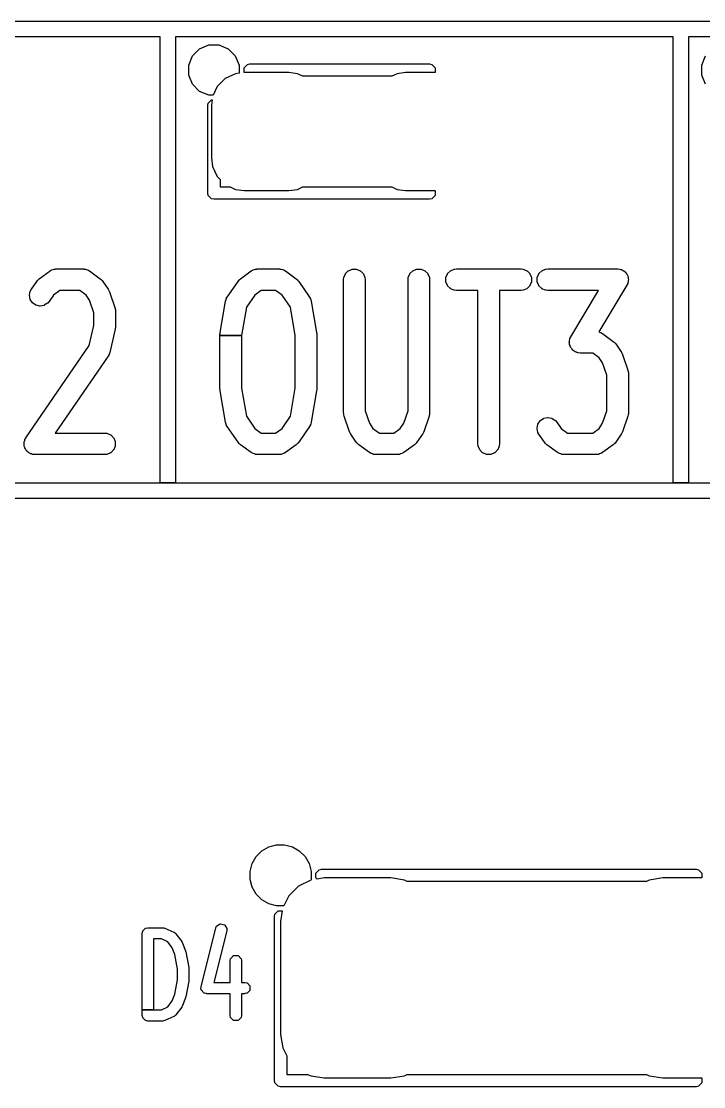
# Model space of a CAD drawing. Header units: millimetres. Extents: x 0 to 98, y 0 to 67.8.
# Drawn here: x 12.07 to 18.72, y 47.69 to 58.07 of the extents above; entities that cross this region are included whole.
import ezdxf

# ---------------------------------------------------------------- set-up
doc = ezdxf.new("R2010")
doc.units = ezdxf.units.MM
doc.layers.add('Edge.Cuts', color=254, linetype='CONTINUOUS', true_color=0xd0d2cd)

msp = doc.modelspace()

# ---------------------------------------------------------------- linework, layer by layer
at = {"layer": 'Edge.Cuts', "linetype": 'CONTINUOUS'}
for p, q in [((3.5, 58.075), (23.5, 58.075)), ((13.425, 57.925), (8.575, 57.925)), ((13.425, 53.575), (13.425, 57.925)), ((18.425, 57.925), (13.575, 57.925)), ((13.575, 57.925), (13.575, 53.575)), ((13.811107, 57.807867), (13.901227, 57.845196)), ((13.901227, 57.845196), (13.998773, 57.845196)), ((13.998773, 57.845196), (14.088893, 57.807867)), ((18.425, 53.575), (18.425, 57.925)), ((23.425, 57.925), (18.575, 57.925)), ((18.575, 57.925), (18.575, 53.575)), ((13.742133, 57.738893), (13.811107, 57.807867)), ((14.088893, 57.807867), (14.157867, 57.738893)), ((13.704804, 57.648773), (13.742133, 57.738893)), ((13.704804, 57.551227), (13.704804, 57.648773)), ((14.157867, 57.738893), (14.195196, 57.648773)), ((14.195196, 57.648773), (14.195196, 57.568608)), ((14.244567, 57.622961), (14.277039, 57.655433)), ((14.277039, 57.655433), (14.3, 57.66)), ((14.3, 57.66), (16.05, 57.66)), ((16.05, 57.66), (16.072961, 57.655433)), ((16.072961, 57.655433), (16.105433, 57.622961)), ((18.704804, 57.648773), (18.742133, 57.738893)), ((18.704804, 57.551227), (18.704804, 57.648773)), ((13.742133, 57.461107), (13.704804, 57.551227)), ((14.130647, 57.549868), (14.060922, 57.517355)), ((14.161251, 57.564139), (14.130647, 57.549868)), ((14.195196, 57.568608), (14.161251, 57.564139)), ((14.244567, 57.577039), (14.244567, 57.622961)), ((14.246606, 57.575), (14.244567, 57.577039)), ((14.68125, 57.575), (14.246606, 57.575)), ((14.763749, 57.564139), (14.68125, 57.575)), ((14.794353, 57.549868), (14.763749, 57.564139)), ((14.815515, 57.54), (14.794353, 57.549868)), ((15.684485, 57.54), (14.815515, 57.54)), ((15.705647, 57.549868), (15.684485, 57.54)), ((15.736251, 57.564139), (15.705647, 57.549868)), ((15.81875, 57.575), (15.736251, 57.564139)), ((16.103394, 57.575), (15.81875, 57.575)), ((16.105433, 57.577039), (16.103394, 57.575)), ((16.105433, 57.622961), (16.105433, 57.577039)), ((18.742133, 57.461107), (18.704804, 57.551227)), ((13.811107, 57.392133), (13.742133, 57.461107)), ((13.982645, 57.439077), (13.943348, 57.354804)), ((14.060922, 57.517355), (13.982645, 57.439078)), ((13.982645, 57.439078), (13.982645, 57.439077)), ((13.901227, 57.354804), (13.811107, 57.392133)), ((13.943348, 57.354804), (13.901227, 57.354804)), ((13.89, 57.254), (13.894567, 57.276961)), ((13.89, 56.4), (13.89, 57.254)), ((13.894567, 57.276961), (13.927039, 57.309433)), ((13.932002, 57.309433), (13.925, 57.25625)), ((13.925, 57.25625), (13.925, 56.74375)), ((13.927039, 57.309433), (13.932002, 57.309433)), ((13.925, 56.74375), (13.935861, 56.661252)), ((13.935861, 56.661252), (13.982645, 56.560922)), ((13.982645, 56.560922), (14.01, 56.533567)), ((14.01, 56.533567), (14.01, 56.46)), ((13.894567, 56.377039), (13.89, 56.4)), ((14.01, 56.46), (14.109485, 56.46)), ((14.109485, 56.46), (14.161251, 56.435861)), ((14.161251, 56.435861), (14.24375, 56.425)), ((14.24375, 56.425), (14.68125, 56.425)), ((14.68125, 56.425), (14.763749, 56.435861)), ((14.763749, 56.435861), (14.815515, 56.46)), ((14.815515, 56.46), (15.684485, 56.46)), ((15.684485, 56.46), (15.736251, 56.435861)), ((15.736251, 56.435861), (15.81875, 56.425)), ((15.81875, 56.425), (16.103394, 56.425)), ((16.103394, 56.425), (16.105433, 56.422961)), ((16.105433, 56.422961), (16.105433, 56.377039)), ((13.927039, 56.344567), (13.894567, 56.377039)), ((13.95, 56.34), (13.927039, 56.344567)), ((16.05, 56.34), (13.95, 56.34)), ((16.072961, 56.344567), (16.05, 56.34)), ((16.105433, 56.377039), (16.072961, 56.344567)), ((12.238829, 55.557023), (12.247383, 55.56463)), ((12.247383, 55.56463), (12.247765, 55.564938)), ((12.247765, 55.564938), (12.352527, 55.641128)), ((12.352527, 55.641128), (12.352937, 55.641396)), ((12.352937, 55.641396), (12.354771, 55.642474)), ((12.354771, 55.642474), (12.355194, 55.642895)), ((12.355194, 55.642895), (12.356814, 55.643976)), ((12.356814, 55.643976), (12.358579, 55.644708)), ((12.358579, 55.644708), (12.369846, 55.651318)), ((12.369846, 55.651318), (12.371206, 55.651866)), ((12.371206, 55.651866), (12.382306, 55.654538)), ((12.382306, 55.654538), (12.392863, 55.658909)), ((12.392863, 55.658909), (12.394286, 55.659265)), ((12.394286, 55.659265), (12.407279, 55.660546)), ((12.407279, 55.660546), (12.409144, 55.660993)), ((12.409144, 55.660993), (12.411091, 55.66107)), ((12.411091, 55.66107), (12.411676, 55.660978)), ((12.411676, 55.660978), (12.413796, 55.661186)), ((12.413796, 55.661186), (12.414285, 55.66121)), ((12.414285, 55.66121), (12.67619, 55.66121)), ((12.67619, 55.66121), (12.676679, 55.661186)), ((12.676679, 55.661186), (12.678797, 55.660978)), ((12.678797, 55.660978), (12.679384, 55.66107)), ((12.679384, 55.66107), (12.681331, 55.660993)), ((12.681331, 55.660993), (12.683195, 55.660546)), ((12.683195, 55.660546), (12.696189, 55.659265)), ((12.696189, 55.659265), (12.697612, 55.658909)), ((12.697612, 55.658909), (12.708167, 55.654538)), ((12.708167, 55.654538), (12.719269, 55.651866)), ((12.719269, 55.651866), (12.720629, 55.651317)), ((12.720629, 55.651317), (12.731888, 55.644711)), ((12.731888, 55.644711), (12.733661, 55.643976)), ((12.733661, 55.643976), (12.735283, 55.642893)), ((12.735283, 55.642893), (12.735703, 55.642473)), ((12.735703, 55.642473), (12.737538, 55.641396)), ((12.737538, 55.641396), (12.737948, 55.641128)), ((12.737948, 55.641128), (12.84271, 55.564938)), ((12.84271, 55.564938), (12.843092, 55.56463)), ((12.843092, 55.56463), (12.851644, 55.557023)), ((14.200734, 55.557023), (14.209288, 55.56463)), ((14.209288, 55.56463), (14.20967, 55.564938)), ((14.20967, 55.564938), (14.314432, 55.641128)), ((14.314432, 55.641128), (14.314842, 55.641396)), ((14.314842, 55.641396), (14.316676, 55.642474)), ((14.316676, 55.642474), (14.317099, 55.642895)), ((14.317099, 55.642895), (14.318719, 55.643976)), ((14.318719, 55.643976), (14.320484, 55.644708)), ((14.320484, 55.644708), (14.331751, 55.651318)), ((14.331751, 55.651318), (14.333111, 55.651866)), ((14.333111, 55.651866), (14.344211, 55.654538)), ((14.344211, 55.654538), (14.354768, 55.658909)), ((14.354768, 55.658909), (14.356191, 55.659265)), ((14.356191, 55.659265), (14.369184, 55.660546)), ((14.369184, 55.660546), (14.371049, 55.660993)), ((14.371049, 55.660993), (14.372996, 55.66107)), ((14.372996, 55.66107), (14.373581, 55.660978)), ((14.373581, 55.660978), (14.375701, 55.661186)), ((14.375701, 55.661186), (14.37619, 55.66121)), ((14.37619, 55.66121), (14.585714, 55.66121)), ((14.585714, 55.66121), (14.586203, 55.661186)), ((14.586203, 55.661186), (14.588321, 55.660978)), ((14.588321, 55.660978), (14.588908, 55.66107)), ((14.588908, 55.66107), (14.590855, 55.660993)), ((14.590855, 55.660993), (14.592719, 55.660546)), ((14.592719, 55.660546), (14.605713, 55.659265)), ((14.605713, 55.659265), (14.607136, 55.658909)), ((14.607136, 55.658909), (14.617691, 55.654538)), ((14.617691, 55.654538), (14.628793, 55.651866)), ((14.628793, 55.651866), (14.630153, 55.651317)), ((14.630153, 55.651317), (14.641412, 55.644711)), ((14.641412, 55.644711), (14.643185, 55.643976)), ((14.643185, 55.643976), (14.644807, 55.642893)), ((14.644807, 55.642893), (14.645227, 55.642473)), ((14.645227, 55.642473), (14.647062, 55.641396)), ((14.647062, 55.641396), (14.647472, 55.641128)), ((14.647472, 55.641128), (14.752234, 55.564938)), ((14.752234, 55.564938), (14.752616, 55.56463)), ((14.752616, 55.56463), (14.761168, 55.557023)), ((15.214071, 55.5567), (15.215992, 55.576209)), ((15.215992, 55.576209), (15.216349, 55.577632)), ((15.216349, 55.577632), (15.231281, 55.61368)), ((15.231281, 55.61368), (15.232364, 55.615303)), ((15.232364, 55.615303), (15.259954, 55.642893)), ((15.259954, 55.642893), (15.261577, 55.643976)), ((15.261577, 55.643976), (15.297625, 55.658908)), ((15.297625, 55.658908), (15.299538, 55.659289)), ((15.299538, 55.659289), (15.338556, 55.659289)), ((15.338556, 55.659289), (15.340469, 55.658908)), ((15.340469, 55.658908), (15.376517, 55.643976)), ((15.376517, 55.643976), (15.37814, 55.642893)), ((15.37814, 55.642893), (15.40573, 55.615303)), ((15.40573, 55.615303), (15.406813, 55.61368)), ((15.406813, 55.61368), (15.421745, 55.577632)), ((15.421745, 55.577632), (15.422102, 55.576209)), ((15.422102, 55.576209), (15.424023, 55.5567)), ((15.842643, 55.5567), (15.844564, 55.576209)), ((15.844564, 55.576209), (15.844921, 55.577632)), ((15.844921, 55.577632), (15.859853, 55.61368)), ((15.859853, 55.61368), (15.860936, 55.615303)), ((15.860936, 55.615303), (15.888526, 55.642893)), ((15.888526, 55.642893), (15.890149, 55.643976)), ((15.890149, 55.643976), (15.926197, 55.658908)), ((15.926197, 55.658908), (15.92811, 55.659289)), ((15.92811, 55.659289), (15.967128, 55.659289)), ((15.967128, 55.659289), (15.969041, 55.658908)), ((15.969041, 55.658908), (16.005089, 55.643976)), ((16.005089, 55.643976), (16.006712, 55.642893)), ((16.006712, 55.642893), (16.034302, 55.615303)), ((16.034302, 55.615303), (16.035385, 55.61368)), ((16.035385, 55.61368), (16.050317, 55.577632)), ((16.050317, 55.577632), (16.050674, 55.576209)), ((16.050674, 55.576209), (16.052595, 55.5567)), ((16.211206, 55.575719), (16.211587, 55.577632)), ((16.211206, 55.536701), (16.211206, 55.575719)), ((16.211587, 55.577632), (16.226519, 55.61368)), ((16.226519, 55.61368), (16.227602, 55.615303)), ((16.227602, 55.615303), (16.255192, 55.642893)), ((16.255192, 55.642893), (16.256815, 55.643976)), ((16.256815, 55.643976), (16.292863, 55.658908)), ((16.292863, 55.658908), (16.294286, 55.659265)), ((16.294286, 55.659265), (16.313795, 55.661186)), ((16.313795, 55.661186), (16.314285, 55.66121)), ((16.314285, 55.66121), (16.942857, 55.66121)), ((16.942857, 55.66121), (16.943347, 55.661186)), ((16.943347, 55.661186), (16.962856, 55.659265)), ((16.962856, 55.659265), (16.964279, 55.658908)), ((16.964279, 55.658908), (17.000327, 55.643976)), ((17.000327, 55.643976), (17.00195, 55.642893)), ((17.00195, 55.642893), (17.02954, 55.615303)), ((17.02954, 55.615303), (17.030623, 55.61368)), ((17.030623, 55.61368), (17.045555, 55.577632)), ((17.045555, 55.577632), (17.045936, 55.575719)), ((17.045936, 55.575719), (17.045936, 55.536701)), ((17.101682, 55.575719), (17.102063, 55.577632)), ((17.101682, 55.536701), (17.101682, 55.575719)), ((17.102063, 55.577632), (17.116995, 55.61368)), ((17.116995, 55.61368), (17.118078, 55.615303)), ((17.118078, 55.615303), (17.145668, 55.642893)), ((17.145668, 55.642893), (17.147291, 55.643976)), ((17.147291, 55.643976), (17.183339, 55.658908)), ((17.183339, 55.658908), (17.184762, 55.659265)), ((17.184762, 55.659265), (17.204271, 55.661186)), ((17.204271, 55.661186), (17.204761, 55.66121)), ((17.204761, 55.66121), (17.885714, 55.66121)), ((17.885714, 55.66121), (17.886204, 55.661186)), ((17.886204, 55.661186), (17.905713, 55.659265)), ((17.905713, 55.659265), (17.907136, 55.658908)), ((17.907136, 55.658908), (17.913485, 55.656278)), ((17.913485, 55.656278), (17.920297, 55.655256)), ((17.920297, 55.655256), (17.922132, 55.654595)), ((17.922132, 55.654595), (17.932266, 55.648499)), ((17.932266, 55.648499), (17.943184, 55.643976)), ((17.943184, 55.643976), (17.944807, 55.642893)), ((17.944807, 55.642893), (17.949672, 55.638028)), ((17.949672, 55.638028), (17.955566, 55.634482)), ((17.955566, 55.634482), (17.95701, 55.63317)), ((17.95701, 55.63317), (17.964038, 55.623662)), ((17.964038, 55.623662), (17.972397, 55.615303)), ((17.972397, 55.615303), (17.97348, 55.61368)), ((17.97348, 55.61368), (17.97611, 55.60733)), ((17.97611, 55.60733), (17.980203, 55.601793)), ((17.980203, 55.601793), (17.981034, 55.600028)), ((17.981034, 55.600028), (17.983889, 55.588551)), ((17.983889, 55.588551), (17.988412, 55.577632)), ((17.988412, 55.577632), (17.988793, 55.575719)), ((17.988793, 55.575719), (17.988793, 55.568842)), ((17.988793, 55.568842), (17.990454, 55.562164)), ((17.990547, 55.560215), (17.988793, 55.54852)), ((17.990454, 55.562164), (17.990547, 55.560215)), ((12.16089, 55.445732), (12.17036, 55.462897)), ((12.17036, 55.462897), (12.170618, 55.463315)), ((12.170618, 55.463315), (12.222999, 55.539506)), ((12.222999, 55.539506), (12.223296, 55.539895)), ((12.223296, 55.539895), (12.230674, 55.54865)), ((12.230674, 55.54865), (12.231795, 55.550478)), ((12.231795, 55.550478), (12.232735, 55.551602)), ((12.232735, 55.551602), (12.234454, 55.553132)), ((12.234454, 55.553132), (12.235932, 55.554884)), ((12.235932, 55.554884), (12.237031, 55.555855)), ((12.237031, 55.555855), (12.238829, 55.557023)), ((12.851644, 55.557023), (12.853443, 55.555855)), ((12.853443, 55.555855), (12.854544, 55.554884)), ((12.854544, 55.554884), (12.856027, 55.553125)), ((12.856027, 55.553125), (12.85774, 55.551601)), ((12.85774, 55.551601), (12.858681, 55.550476)), ((12.858681, 55.550476), (12.859797, 55.548653)), ((12.859797, 55.548653), (12.867179, 55.539896)), ((12.867179, 55.539896), (12.867476, 55.539506)), ((12.867476, 55.539506), (12.919857, 55.463315)), ((12.919857, 55.463315), (12.920115, 55.462897)), ((12.920115, 55.462897), (12.922471, 55.458626)), ((12.922471, 55.458626), (12.92349, 55.457473)), ((12.92349, 55.457473), (12.924289, 55.456243)), ((12.924289, 55.456243), (12.926738, 55.450892)), ((14.080142, 55.387125), (14.184904, 55.539506)), ((14.184904, 55.539506), (14.185201, 55.539895)), ((14.185201, 55.539895), (14.192579, 55.54865)), ((14.192579, 55.54865), (14.1937, 55.550478)), ((14.1937, 55.550478), (14.19464, 55.551602)), ((14.19464, 55.551602), (14.196359, 55.553132)), ((14.196359, 55.553132), (14.197837, 55.554884)), ((14.197837, 55.554884), (14.198936, 55.555855)), ((14.198936, 55.555855), (14.200734, 55.557023)), ((14.761168, 55.557023), (14.762967, 55.555855)), ((14.762967, 55.555855), (14.764068, 55.554884)), ((14.764068, 55.554884), (14.765551, 55.553125)), ((14.765551, 55.553125), (14.767264, 55.551601)), ((14.767264, 55.551601), (14.768205, 55.550476)), ((14.768205, 55.550476), (14.769321, 55.548653)), ((14.769321, 55.548653), (14.776703, 55.539896)), ((14.776703, 55.539896), (14.777, 55.539506)), ((14.777, 55.539506), (14.881762, 55.387125)), ((15.214047, 55.55621), (15.214071, 55.5567)), ((15.214047, 54.260972), (15.214047, 55.55621)), ((15.424023, 55.5567), (15.424047, 55.55621)), ((15.424047, 55.55621), (15.424047, 54.278515)), ((15.842619, 55.55621), (15.842643, 55.5567)), ((15.842619, 54.278515), (15.842619, 55.55621)), ((16.052595, 55.5567), (16.052619, 55.55621)), ((16.052619, 55.55621), (16.052619, 54.260972)), ((16.211587, 55.534788), (16.211206, 55.536701)), ((16.226519, 55.49874), (16.211587, 55.534788)), ((16.227602, 55.497117), (16.226519, 55.49874)), ((16.255192, 55.469527), (16.227602, 55.497117)), ((16.256815, 55.468444), (16.255192, 55.469527)), ((16.292863, 55.453512), (16.256815, 55.468444)), ((17.000327, 55.468444), (16.964279, 55.453512)), ((17.00195, 55.469527), (17.000327, 55.468444)), ((17.02954, 55.497117), (17.00195, 55.469527)), ((17.030623, 55.49874), (17.02954, 55.497117)), ((17.045555, 55.534788), (17.030623, 55.49874)), ((17.045936, 55.536701), (17.045555, 55.534788)), ((17.102063, 55.534788), (17.101682, 55.536701)), ((17.116995, 55.49874), (17.102063, 55.534788)), ((17.118078, 55.497117), (17.116995, 55.49874)), ((17.145668, 55.469527), (17.118078, 55.497117)), ((17.147291, 55.468444), (17.145668, 55.469527)), ((17.183339, 55.453512), (17.147291, 55.468444)), ((17.975689, 55.502085), (17.702214, 55.047479)), ((17.97592, 55.502517), (17.975689, 55.502085)), ((17.984331, 55.520225), (17.97592, 55.502517)), ((17.98476, 55.521629), (17.984331, 55.520225)), ((17.98578, 55.528435), (17.98476, 55.521629)), ((17.988412, 55.534787), (17.98578, 55.528435)), ((17.988793, 55.536701), (17.988412, 55.534787)), ((17.988793, 55.54852), (17.988793, 55.536701)), ((12.152235, 55.404243), (12.15226, 55.406193)), ((12.15934, 55.365877), (12.152235, 55.404243)), ((12.15226, 55.406193), (12.160377, 55.444357)), ((12.160062, 55.364065), (12.15934, 55.365877)), ((12.181307, 55.331338), (12.160062, 55.364065)), ((12.160377, 55.444357), (12.16089, 55.445732)), ((12.385843, 55.405694), (12.343666, 55.344343)), ((12.44843, 55.45121), (12.385843, 55.405694)), ((12.642045, 55.45121), (12.44843, 55.45121)), ((12.70463, 55.405694), (12.642045, 55.45121)), ((12.738692, 55.356149), (12.70463, 55.405694)), ((12.780714, 55.233907), (12.738692, 55.356149)), ((12.926738, 55.450892), (12.929585, 55.445732)), ((12.929585, 55.445732), (12.930098, 55.444355)), ((12.930098, 55.444355), (12.930416, 55.442857)), ((12.930416, 55.442857), (12.932448, 55.438419)), ((12.932448, 55.438419), (12.93263, 55.437962)), ((12.93263, 55.437962), (12.985011, 55.285581)), ((14.06329, 55.345904), (14.068488, 55.364806)), ((14.068488, 55.364806), (14.069079, 55.366146)), ((14.069079, 55.366146), (14.06967, 55.367085)), ((14.06967, 55.367085), (14.069902, 55.36817)), ((14.069902, 55.36817), (14.070414, 55.369542)), ((14.070414, 55.369542), (14.079884, 55.386707)), ((14.079884, 55.386707), (14.080142, 55.387125)), ((14.347748, 55.405694), (14.266245, 55.287145)), ((14.410335, 55.45121), (14.347748, 55.405694)), ((14.551569, 55.45121), (14.410335, 55.45121)), ((14.614154, 55.405694), (14.551569, 55.45121)), ((14.695657, 55.287145), (14.614154, 55.405694)), ((14.881762, 55.387125), (14.88202, 55.386707)), ((14.88202, 55.386707), (14.89149, 55.369542)), ((14.89149, 55.369542), (14.892003, 55.368167)), ((14.892003, 55.368167), (14.892233, 55.367085)), ((14.892233, 55.367085), (14.892824, 55.366148)), ((14.892824, 55.366148), (14.893416, 55.364806)), ((14.893416, 55.364806), (14.898614, 55.345904)), ((16.294286, 55.453155), (16.292863, 55.453512)), ((16.313795, 55.451234), (16.294286, 55.453155)), ((16.314285, 55.45121), (16.313795, 55.451234)), ((16.523571, 55.45121), (16.314285, 55.45121)), ((16.523571, 53.95621), (16.523571, 55.45121)), ((16.942857, 55.45121), (16.733571, 55.45121)), ((16.733571, 55.45121), (16.733571, 53.95621)), ((16.943347, 55.451234), (16.942857, 55.45121)), ((16.962856, 55.453155), (16.943347, 55.451234)), ((16.964279, 55.453512), (16.962856, 55.453155)), ((17.184762, 55.453155), (17.183339, 55.453512)), ((17.204271, 55.451234), (17.184762, 55.453155)), ((17.204761, 55.45121), (17.204271, 55.451234)), ((17.700015, 55.45121), (17.204761, 55.45121)), ((17.429072, 55.000811), (17.700015, 55.45121)), ((12.182668, 55.32994), (12.181307, 55.331338)), ((12.214821, 55.307835), (12.182668, 55.32994)), ((12.216614, 55.307064), (12.214821, 55.307835)), ((12.254778, 55.298947), (12.216614, 55.307064)), ((12.256728, 55.298922), (12.254778, 55.298947)), ((12.295094, 55.306027), (12.256728, 55.298922)), ((12.296906, 55.306749), (12.295094, 55.306027)), ((12.329633, 55.327994), (12.296906, 55.306749)), ((12.330734, 55.328965), (12.329633, 55.327994)), ((12.343369, 55.343953), (12.330734, 55.328965)), ((12.343666, 55.344343), (12.343369, 55.343953)), ((12.985011, 55.285581), (12.985148, 55.28511)), ((12.985148, 55.28511), (12.987567, 55.274909)), ((12.987567, 55.274909), (12.988412, 55.272871)), ((12.988412, 55.272871), (12.988769, 55.271446)), ((12.988769, 55.271446), (12.989037, 55.268714)), ((12.989037, 55.268714), (12.989673, 55.266037)), ((12.989798, 55.264573), (12.989661, 55.262375)), ((12.989661, 55.262375), (12.99069, 55.251938)), ((12.989673, 55.266037), (12.989798, 55.264573)), ((12.99069, 55.251938), (12.990714, 55.251448)), ((12.990714, 55.251448), (12.990714, 55.099067)), ((14.010802, 55.040663), (14.063183, 55.345425)), ((14.063183, 55.345425), (14.06329, 55.345904)), ((14.266245, 55.287145), (14.219285, 55.013918)), ((14.742619, 55.013918), (14.695657, 55.287145)), ((14.898614, 55.345904), (14.898721, 55.345425)), ((14.898721, 55.345425), (14.951102, 55.040663)), ((12.780714, 55.110946), (12.780714, 55.233907)), ((12.735459, 54.913475), (12.780714, 55.110946)), ((12.988061, 55.075612), (12.93568, 54.847041)), ((12.988147, 55.076096), (12.988061, 55.075612)), ((12.988314, 55.077409), (12.988147, 55.076096)), ((12.988411, 55.077641), (12.988314, 55.077409)), ((12.988769, 55.079069), (12.988411, 55.077641)), ((12.989578, 55.087295), (12.988769, 55.079069)), ((12.990633, 55.095539), (12.989578, 55.087295)), ((12.99069, 55.098575), (12.990559, 55.09726)), ((12.990559, 55.09726), (12.990602, 55.097012)), ((12.990602, 55.097012), (12.990633, 55.095539)), ((12.990714, 55.099067), (12.99069, 55.098575)), ((14.010743, 55.040176), (14.010802, 55.040663)), ((14.951102, 55.040663), (14.951161, 55.040176)), ((17.702214, 55.047479), (17.708167, 55.045014)), ((17.708167, 55.045014), (17.719269, 55.042342)), ((17.719269, 55.042342), (17.720629, 55.041793)), ((17.720629, 55.041793), (17.731888, 55.035187)), ((14.009285, 55.022877), (14.009309, 55.023367)), ((14.009285, 55.013918), (14.009285, 55.022877)), ((14.009285, 54.489543), (14.009285, 55.013918)), ((14.009285, 55.013918), (14.219285, 55.013918)), ((14.219285, 55.013918), (14.009285, 55.013918)), ((14.009309, 55.023367), (14.010135, 55.031769)), ((14.010135, 55.031769), (14.010743, 55.040176)), ((14.219285, 55.013918), (14.219285, 54.498504)), ((14.742619, 54.498504), (14.742619, 55.013918)), ((14.951161, 55.040176), (14.951767, 55.03177)), ((14.951767, 55.03177), (14.952595, 55.023367)), ((14.952595, 55.023367), (14.952619, 55.022877)), ((14.952619, 55.022877), (14.952619, 54.489543)), ((17.414215, 54.942681), (17.415968, 54.954373)), ((17.414308, 54.940733), (17.414215, 54.942681)), ((17.415968, 54.93406), (17.414308, 54.940733)), ((17.415968, 54.966195), (17.416348, 54.968108)), ((17.415968, 54.954373), (17.415968, 54.966195)), ((17.416348, 54.968108), (17.418979, 54.974465)), ((17.418979, 54.974465), (17.420001, 54.981268)), ((17.420001, 54.981268), (17.42043, 54.982671)), ((17.42043, 54.982671), (17.428841, 55.000379)), ((17.428841, 55.000379), (17.429072, 55.000811)), ((17.731888, 55.035187), (17.733661, 55.034452)), ((17.733661, 55.034452), (17.735283, 55.033369)), ((17.735283, 55.033369), (17.735703, 55.032949)), ((17.735703, 55.032949), (17.737538, 55.031872)), ((17.737538, 55.031872), (17.737948, 55.031604)), ((17.737948, 55.031604), (17.84271, 54.955414)), ((17.84271, 54.955414), (17.843092, 54.955106)), ((17.843092, 54.955106), (17.851644, 54.947499)), ((17.851644, 54.947499), (17.853443, 54.946331)), ((17.853443, 54.946331), (17.854544, 54.94536)), ((17.854544, 54.94536), (17.856027, 54.943601)), ((17.856027, 54.943601), (17.85774, 54.942077)), ((17.85774, 54.942077), (17.858681, 54.940952)), ((17.858681, 54.940952), (17.859797, 54.939129)), ((17.859797, 54.939129), (17.867179, 54.930372)), ((12.118237, 54.015696), (12.735459, 54.913475)), ((12.935547, 54.846569), (12.930297, 54.830908)), ((12.93568, 54.847041), (12.935547, 54.846569)), ((17.415968, 54.927177), (17.415968, 54.93406)), ((17.416349, 54.925264), (17.415968, 54.927177)), ((17.420872, 54.914344), (17.416349, 54.925264)), ((17.423727, 54.902869), (17.420872, 54.914344)), ((17.424558, 54.901104), (17.423727, 54.902869)), ((17.428648, 54.89557), (17.424558, 54.901104)), ((17.431281, 54.889215), (17.428648, 54.89557)), ((17.432364, 54.887593), (17.431281, 54.889215)), ((17.440722, 54.879235), (17.432364, 54.887593)), ((17.447751, 54.869726), (17.440722, 54.879235)), ((17.449195, 54.868413), (17.447751, 54.869726)), ((17.455089, 54.864868), (17.449195, 54.868413)), ((17.459954, 54.860003), (17.455089, 54.864868)), ((17.461577, 54.85892), (17.459954, 54.860003)), ((17.472496, 54.854398), (17.461577, 54.85892)), ((17.48263, 54.848301), (17.472496, 54.854398)), ((17.484466, 54.84764), (17.48263, 54.848301)), ((17.491271, 54.84662), (17.484466, 54.84764)), ((17.497625, 54.843988), (17.491271, 54.84662)), ((17.499048, 54.843631), (17.497625, 54.843988)), ((17.518557, 54.84171), (17.499048, 54.843631)), ((17.519047, 54.841686), (17.518557, 54.84171)), ((17.642045, 54.841686), (17.519047, 54.841686)), ((17.70463, 54.79617), (17.642045, 54.841686)), ((17.867179, 54.930372), (17.867476, 54.929982)), ((17.867476, 54.929982), (17.919857, 54.853791)), ((17.919857, 54.853791), (17.920115, 54.853373)), ((17.920115, 54.853373), (17.922471, 54.849102)), ((17.922471, 54.849102), (17.92349, 54.847949)), ((17.92349, 54.847949), (17.924289, 54.846719)), ((17.924289, 54.846719), (17.926738, 54.841368)), ((17.926738, 54.841368), (17.929585, 54.836208)), ((17.929585, 54.836208), (17.930098, 54.834831)), ((17.930098, 54.834831), (17.930416, 54.833333)), ((17.930416, 54.833333), (17.932448, 54.828895)), ((12.919857, 54.81101), (12.404369, 54.06121)), ((12.920115, 54.811428), (12.919857, 54.81101)), ((12.928091, 54.825888), (12.920115, 54.811428)), ((12.92865, 54.826672), (12.928091, 54.825888)), ((12.929318, 54.827986), (12.92865, 54.826672)), ((12.929421, 54.828297), (12.929318, 54.827986)), ((12.929583, 54.828588), (12.929421, 54.828297)), ((12.930098, 54.82997), (12.929583, 54.828588)), ((12.930297, 54.830908), (12.930098, 54.82997)), ((17.738692, 54.746625), (17.70463, 54.79617)), ((17.780714, 54.624383), (17.738692, 54.746625)), ((17.932448, 54.828895), (17.93263, 54.828438)), ((17.93263, 54.828438), (17.985011, 54.676057)), ((17.985011, 54.676057), (17.985148, 54.675586)), ((17.985148, 54.675586), (17.987567, 54.665385)), ((17.987567, 54.665385), (17.988412, 54.663347)), ((17.988412, 54.663347), (17.988769, 54.661922)), ((17.988769, 54.661922), (17.989037, 54.65919)), ((17.989037, 54.65919), (17.989673, 54.656513)), ((17.989798, 54.655049), (17.989661, 54.652851)), ((17.989661, 54.652851), (17.99069, 54.642414)), ((17.989673, 54.656513), (17.989798, 54.655049)), ((17.99069, 54.642414), (17.990714, 54.641924)), ((17.990714, 54.641924), (17.990714, 54.260972)), ((17.780714, 54.278515), (17.780714, 54.624383)), ((14.009309, 54.489053), (14.009285, 54.489543)), ((14.010135, 54.480653), (14.009309, 54.489053)), ((14.010743, 54.472244), (14.010135, 54.480653)), ((14.010802, 54.471757), (14.010743, 54.472244)), ((14.063183, 54.166995), (14.010802, 54.471757)), ((14.219285, 54.498504), (14.266245, 54.225277)), ((14.695657, 54.225277), (14.742619, 54.498504)), ((14.951102, 54.471757), (14.898721, 54.166995)), ((14.951161, 54.472245), (14.951102, 54.471757)), ((14.951766, 54.480649), (14.951161, 54.472245)), ((14.952595, 54.489053), (14.951766, 54.480649)), ((14.952619, 54.489543), (14.952595, 54.489053)), ((14.266245, 54.225277), (14.347748, 54.106728)), ((14.614154, 54.106728), (14.695657, 54.225277)), ((15.214071, 54.260482), (15.214047, 54.260972)), ((15.215097, 54.250052), (15.214071, 54.260482)), ((15.214962, 54.247845), (15.215097, 54.250052)), ((15.215088, 54.246384), (15.214962, 54.247845)), ((15.215721, 54.243711), (15.215088, 54.246384)), ((15.215992, 54.240972), (15.215721, 54.243711)), ((15.216348, 54.23955), (15.215992, 54.240972)), ((15.217192, 54.23751), (15.216348, 54.23955)), ((15.219613, 54.22731), (15.217192, 54.23751)), ((15.21975, 54.226839), (15.219613, 54.22731)), ((15.272131, 54.074458), (15.21975, 54.226839)), ((15.424047, 54.278515), (15.466067, 54.156273)), ((15.800597, 54.156273), (15.842619, 54.278515)), ((16.046916, 54.226839), (15.994535, 54.074458)), ((16.047053, 54.22731), (16.046916, 54.226839)), ((16.049472, 54.237512), (16.047053, 54.22731)), ((16.050317, 54.239549), (16.049472, 54.237512)), ((16.050674, 54.240974), (16.050317, 54.239549)), ((16.050942, 54.243708), (16.050674, 54.240974)), ((16.051578, 54.246383), (16.050942, 54.243708)), ((16.052595, 54.260482), (16.051566, 54.250047)), ((16.051566, 54.250047), (16.051703, 54.247847)), ((16.051703, 54.247847), (16.051578, 54.246383)), ((16.052619, 54.260972), (16.052595, 54.260482)), ((17.164233, 54.205356), (17.202397, 54.213473)), ((17.202397, 54.213473), (17.204347, 54.213498)), ((17.204347, 54.213498), (17.242713, 54.206393)), ((17.738692, 54.156273), (17.780714, 54.278515)), ((17.985011, 54.226839), (17.93263, 54.074458)), ((17.985148, 54.22731), (17.985011, 54.226839)), ((17.987567, 54.237512), (17.985148, 54.22731)), ((17.988412, 54.239549), (17.987567, 54.237512)), ((17.988769, 54.240974), (17.988412, 54.239549)), ((17.989037, 54.243708), (17.988769, 54.240974)), ((17.989673, 54.246383), (17.989037, 54.243708)), ((17.99069, 54.260482), (17.989661, 54.250047)), ((17.989661, 54.250047), (17.989798, 54.247847)), ((17.989798, 54.247847), (17.989673, 54.246383)), ((17.990714, 54.260972), (17.99069, 54.260482)), ((14.06329, 54.166516), (14.063183, 54.166995)), ((14.068488, 54.147614), (14.06329, 54.166516)), ((14.06908, 54.146272), (14.068488, 54.147614)), ((14.069671, 54.145336), (14.06908, 54.146272)), ((14.069902, 54.144251), (14.069671, 54.145336)), ((14.070414, 54.142878), (14.069902, 54.144251)), ((14.079884, 54.125713), (14.070414, 54.142878)), ((14.080142, 54.125295), (14.079884, 54.125713)), ((14.184904, 53.972914), (14.080142, 54.125295)), ((14.347748, 54.106728), (14.410335, 54.06121)), ((14.551568, 54.06121), (14.614154, 54.106728)), ((14.881762, 54.125295), (14.777, 53.972914)), ((14.88202, 54.125713), (14.881762, 54.125295)), ((14.89149, 54.142878), (14.88202, 54.125713)), ((14.892003, 54.144253), (14.89149, 54.142878)), ((14.892233, 54.145338), (14.892003, 54.144253)), ((14.892823, 54.146271), (14.892233, 54.145338)), ((14.893416, 54.147614), (14.892823, 54.146271)), ((14.898614, 54.166516), (14.893416, 54.147614)), ((14.898721, 54.166995), (14.898614, 54.166516)), ((15.466067, 54.156273), (15.500129, 54.106728)), ((15.500129, 54.106728), (15.562716, 54.06121)), ((15.703949, 54.06121), (15.766535, 54.106728)), ((15.766535, 54.106728), (15.800597, 54.156273)), ((17.099854, 54.108177), (17.106959, 54.146543)), ((17.099879, 54.106227), (17.099854, 54.108177)), ((17.107996, 54.068063), (17.099879, 54.106227)), ((17.106959, 54.146543), (17.107681, 54.148355)), ((17.107681, 54.148355), (17.128926, 54.181082)), ((17.128926, 54.181082), (17.130287, 54.18248)), ((17.130287, 54.18248), (17.16244, 54.204585)), ((17.16244, 54.204585), (17.164233, 54.205356)), ((17.242713, 54.206393), (17.244525, 54.205671)), ((17.244525, 54.205671), (17.277252, 54.184426)), ((17.277252, 54.184426), (17.278353, 54.183455)), ((17.278353, 54.183455), (17.290988, 54.168467)), ((17.290988, 54.168467), (17.291285, 54.168077)), ((17.291285, 54.168077), (17.333462, 54.106728)), ((17.333462, 54.106728), (17.396049, 54.06121)), ((17.642044, 54.06121), (17.70463, 54.106728)), ((17.70463, 54.106728), (17.738692, 54.156273)), ((12.108509, 53.998113), (12.116683, 54.012931)), ((12.116683, 54.012931), (12.116995, 54.013682)), ((12.116995, 54.013682), (12.117586, 54.014568)), ((12.117586, 54.014568), (12.117981, 54.015282)), ((12.117981, 54.015282), (12.118237, 54.015696)), ((12.404369, 54.06121), (12.885714, 54.06121)), ((12.885714, 54.06121), (12.886204, 54.061186)), ((12.886204, 54.061186), (12.905713, 54.059265)), ((12.905713, 54.059265), (12.907136, 54.058908)), ((12.907136, 54.058908), (12.943184, 54.043976)), ((12.943184, 54.043976), (12.944807, 54.042893)), ((12.944807, 54.042893), (12.972397, 54.015303)), ((12.972397, 54.015303), (12.97348, 54.01368)), ((12.97348, 54.01368), (12.988412, 53.977632)), ((14.410335, 54.06121), (14.551568, 54.06121)), ((15.272313, 54.074002), (15.272131, 54.074458)), ((15.274343, 54.069568), (15.272313, 54.074002)), ((15.274663, 54.068063), (15.274343, 54.069568)), ((15.275176, 54.066688), (15.274663, 54.068063)), ((15.278021, 54.06153), (15.275176, 54.066688)), ((15.280472, 54.056177), (15.278021, 54.06153)), ((15.281271, 54.054947), (15.280472, 54.056177)), ((15.282286, 54.053798), (15.281271, 54.054947)), ((15.284646, 54.049522), (15.282286, 54.053798)), ((15.284904, 54.049105), (15.284646, 54.049522)), ((15.337285, 53.972914), (15.284904, 54.049105)), ((15.562716, 54.06121), (15.703949, 54.06121)), ((15.981762, 54.049105), (15.929381, 53.972914)), ((15.98202, 54.049523), (15.981762, 54.049105)), ((15.984376, 54.053796), (15.98202, 54.049523)), ((15.985394, 54.054946), (15.984376, 54.053796)), ((15.986194, 54.056177), (15.985394, 54.054946)), ((15.988641, 54.061524), (15.986194, 54.056177)), ((15.99149, 54.066687), (15.988641, 54.061524)), ((15.992003, 54.068065), (15.99149, 54.066687)), ((15.992321, 54.069565), (15.992003, 54.068065)), ((15.994353, 54.074001), (15.992321, 54.069565)), ((15.994535, 54.074458), (15.994353, 54.074001)), ((17.108509, 54.066688), (17.107996, 54.068063)), ((17.117979, 54.049523), (17.108509, 54.066688)), ((17.118237, 54.049105), (17.117979, 54.049523)), ((17.170618, 53.972914), (17.118237, 54.049105)), ((17.396049, 54.06121), (17.642044, 54.06121)), ((17.919857, 54.049105), (17.867476, 53.972914)), ((17.920115, 54.049523), (17.919857, 54.049105)), ((17.922471, 54.053796), (17.920115, 54.049523)), ((17.923489, 54.054946), (17.922471, 54.053796)), ((17.924289, 54.056177), (17.923489, 54.054946)), ((17.926736, 54.061524), (17.924289, 54.056177)), ((17.929585, 54.066687), (17.926736, 54.061524)), ((17.930098, 54.068065), (17.929585, 54.066687)), ((17.930416, 54.069565), (17.930098, 54.068065)), ((17.932448, 54.074001), (17.930416, 54.069565)), ((17.93263, 54.074458), (17.932448, 54.074001)), ((12.099854, 53.956623), (12.099879, 53.958574)), ((12.101682, 53.946753), (12.099854, 53.956623)), ((12.099879, 53.958574), (12.101682, 53.967052)), ((12.101682, 53.975719), (12.102063, 53.977632)), ((12.101682, 53.967052), (12.101682, 53.975719)), ((12.101682, 53.936701), (12.101682, 53.946753)), ((12.102063, 53.934788), (12.101682, 53.936701)), ((12.102063, 53.977632), (12.105904, 53.986908)), ((12.10538, 53.926779), (12.102063, 53.934788)), ((12.106959, 53.918257), (12.10538, 53.926779)), ((12.105904, 53.986908), (12.107996, 53.996738)), ((12.107681, 53.916446), (12.106959, 53.918257)), ((12.113149, 53.908022), (12.107681, 53.916446)), ((12.107996, 53.996738), (12.108509, 53.998113)), ((12.116995, 53.898739), (12.113149, 53.908022)), ((12.118078, 53.897117), (12.116995, 53.898739)), ((12.97348, 53.89874), (12.972397, 53.897117)), ((12.988412, 53.934788), (12.97348, 53.89874)), ((12.988412, 53.977632), (12.988793, 53.975719)), ((12.988793, 53.936701), (12.988412, 53.934788)), ((12.988793, 53.975719), (12.988793, 53.936701)), ((14.185201, 53.972524), (14.184904, 53.972914)), ((14.192579, 53.963771), (14.185201, 53.972524)), ((14.193699, 53.961943), (14.192579, 53.963771)), ((14.194641, 53.960817), (14.193699, 53.961943)), ((14.196358, 53.95929), (14.194641, 53.960817)), ((14.197836, 53.957537), (14.196358, 53.95929)), ((14.198937, 53.956565), (14.197836, 53.957537)), ((14.200731, 53.955401), (14.198937, 53.956565)), ((14.209288, 53.94779), (14.200731, 53.955401)), ((14.20967, 53.947482), (14.209288, 53.94779)), ((14.314432, 53.871292), (14.20967, 53.947482)), ((14.752234, 53.947482), (14.647472, 53.871292)), ((14.752616, 53.94779), (14.752234, 53.947482)), ((14.761166, 53.955397), (14.752616, 53.94779)), ((14.762966, 53.956564), (14.761166, 53.955397)), ((14.764069, 53.957537), (14.762966, 53.956564)), ((14.765551, 53.959297), (14.764069, 53.957537)), ((14.767263, 53.960818), (14.765551, 53.959297)), ((14.768206, 53.961945), (14.767263, 53.960818)), ((14.769322, 53.963771), (14.768206, 53.961945)), ((14.776703, 53.972524), (14.769322, 53.963771)), ((14.777, 53.972914), (14.776703, 53.972524)), ((15.337582, 53.972524), (15.337285, 53.972914)), ((15.34496, 53.963771), (15.337582, 53.972524)), ((15.34608, 53.961943), (15.34496, 53.963771)), ((15.347022, 53.960817), (15.34608, 53.961943)), ((15.348739, 53.95929), (15.347022, 53.960817)), ((15.350217, 53.957537), (15.348739, 53.95929)), ((15.351318, 53.956565), (15.350217, 53.957537)), ((15.353112, 53.955401), (15.351318, 53.956565)), ((15.361669, 53.94779), (15.353112, 53.955401)), ((15.362051, 53.947482), (15.361669, 53.94779)), ((15.466813, 53.871292), (15.362051, 53.947482)), ((15.904615, 53.947482), (15.799853, 53.871292)), ((15.904997, 53.94779), (15.904615, 53.947482)), ((15.913547, 53.955397), (15.904997, 53.94779)), ((15.915347, 53.956564), (15.913547, 53.955397)), ((15.91645, 53.957537), (15.915347, 53.956564)), ((15.917932, 53.959297), (15.91645, 53.957537)), ((15.919644, 53.960818), (15.917932, 53.959297)), ((15.920587, 53.961945), (15.919644, 53.960818)), ((15.921703, 53.963771), (15.920587, 53.961945)), ((15.929084, 53.972524), (15.921703, 53.963771)), ((15.929381, 53.972914), (15.929084, 53.972524)), ((16.523595, 53.95572), (16.523571, 53.95621)), ((16.525516, 53.936211), (16.523595, 53.95572)), ((16.525873, 53.934788), (16.525516, 53.936211)), ((16.540805, 53.89874), (16.525873, 53.934788)), ((16.541888, 53.897117), (16.540805, 53.89874)), ((16.716337, 53.89874), (16.715254, 53.897117)), ((16.731269, 53.934788), (16.716337, 53.89874)), ((16.731626, 53.936211), (16.731269, 53.934788)), ((16.733547, 53.95572), (16.731626, 53.936211)), ((16.733571, 53.95621), (16.733547, 53.95572)), ((17.170915, 53.972524), (17.170618, 53.972914)), ((17.178293, 53.963771), (17.170915, 53.972524)), ((17.179413, 53.961943), (17.178293, 53.963771)), ((17.180355, 53.960817), (17.179413, 53.961943)), ((17.182072, 53.95929), (17.180355, 53.960817)), ((17.18355, 53.957537), (17.182072, 53.95929)), ((17.184651, 53.956565), (17.18355, 53.957537)), ((17.186445, 53.955401), (17.184651, 53.956565)), ((17.195002, 53.94779), (17.186445, 53.955401)), ((17.195384, 53.947482), (17.195002, 53.94779)), ((17.300146, 53.871292), (17.195384, 53.947482)), ((17.84271, 53.947482), (17.737948, 53.871292)), ((17.843092, 53.94779), (17.84271, 53.947482)), ((17.851642, 53.955397), (17.843092, 53.94779)), ((17.853442, 53.956564), (17.851642, 53.955397)), ((17.854545, 53.957537), (17.853442, 53.956564)), ((17.856027, 53.959297), (17.854545, 53.957537)), ((17.857739, 53.960818), (17.856027, 53.959297)), ((17.858682, 53.961945), (17.857739, 53.960818)), ((17.859798, 53.963771), (17.858682, 53.961945)), ((17.867179, 53.972524), (17.859798, 53.963771)), ((17.867476, 53.972914), (17.867179, 53.972524)), ((12.124207, 53.890988), (12.118078, 53.897117)), ((12.128926, 53.883719), (12.124207, 53.890988)), ((12.130287, 53.882321), (12.128926, 53.883719)), ((12.138565, 53.87663), (12.130287, 53.882321)), ((12.145668, 53.869527), (12.138565, 53.87663)), ((12.147291, 53.868444), (12.145668, 53.869527)), ((12.155293, 53.86513), (12.147291, 53.868444)), ((12.16244, 53.860216), (12.155293, 53.86513)), ((12.164233, 53.859445), (12.16244, 53.860216)), ((12.174061, 53.857355), (12.164233, 53.859445)), ((12.183338, 53.853512), (12.174061, 53.857355)), ((12.184762, 53.853155), (12.183338, 53.853512)), ((12.201603, 53.851498), (12.184762, 53.853155)), ((12.202393, 53.851329), (12.201603, 53.851498)), ((12.203438, 53.851317), (12.202393, 53.851329)), ((12.204267, 53.851234), (12.203438, 53.851317)), ((12.204761, 53.85121), (12.204267, 53.851234)), ((12.885714, 53.85121), (12.204761, 53.85121)), ((12.886204, 53.851234), (12.885714, 53.85121)), ((12.905713, 53.853155), (12.886204, 53.851234)), ((12.907136, 53.853512), (12.905713, 53.853155)), ((12.943184, 53.868444), (12.907136, 53.853512)), ((12.944807, 53.869527), (12.943184, 53.868444)), ((12.972397, 53.897117), (12.944807, 53.869527)), ((14.314843, 53.871023), (14.314432, 53.871292)), ((14.316676, 53.869948), (14.314843, 53.871023)), ((14.317097, 53.869527), (14.316676, 53.869948)), ((14.31872, 53.868443), (14.317097, 53.869527)), ((14.32049, 53.86771), (14.31872, 53.868443)), ((14.33175, 53.861103), (14.32049, 53.86771)), ((14.333111, 53.860554), (14.33175, 53.861103)), ((14.344217, 53.857883), (14.333111, 53.860554)), ((14.354768, 53.853512), (14.344217, 53.857883)), ((14.356191, 53.853155), (14.354768, 53.853512)), ((14.369186, 53.851876), (14.356191, 53.853155)), ((14.371047, 53.851428), (14.369186, 53.851876)), ((14.373, 53.851351), (14.371047, 53.851428)), ((14.37358, 53.851444), (14.373, 53.851351)), ((14.375699, 53.851234), (14.37358, 53.851444)), ((14.37619, 53.85121), (14.375699, 53.851234)), ((14.585714, 53.85121), (14.37619, 53.85121)), ((14.586205, 53.851234), (14.585714, 53.85121)), ((14.588322, 53.851444), (14.586205, 53.851234)), ((14.588904, 53.851351), (14.588322, 53.851444)), ((14.590857, 53.851428), (14.588904, 53.851351)), ((14.592716, 53.851876), (14.590857, 53.851428)), ((14.605713, 53.853155), (14.592716, 53.851876)), ((14.607137, 53.853512), (14.605713, 53.853155)), ((14.617689, 53.857884), (14.607137, 53.853512)), ((14.628792, 53.860554), (14.617689, 53.857884)), ((14.630154, 53.861103), (14.628792, 53.860554)), ((14.641414, 53.867712), (14.630154, 53.861103)), ((14.643183, 53.868443), (14.641414, 53.867712)), ((14.644809, 53.869529), (14.643183, 53.868443)), ((14.645228, 53.869949), (14.644809, 53.869529)), ((14.64706, 53.871023), (14.645228, 53.869949)), ((14.647472, 53.871292), (14.64706, 53.871023)), ((15.467224, 53.871023), (15.466813, 53.871292)), ((15.469057, 53.869948), (15.467224, 53.871023)), ((15.469478, 53.869527), (15.469057, 53.869948)), ((15.471101, 53.868443), (15.469478, 53.869527)), ((15.472871, 53.86771), (15.471101, 53.868443)), ((15.484131, 53.861103), (15.472871, 53.86771)), ((15.485492, 53.860554), (15.484131, 53.861103)), ((15.496598, 53.857883), (15.485492, 53.860554)), ((15.507149, 53.853512), (15.496598, 53.857883)), ((15.508572, 53.853155), (15.507149, 53.853512)), ((15.521567, 53.851876), (15.508572, 53.853155)), ((15.523428, 53.851428), (15.521567, 53.851876)), ((15.525381, 53.851351), (15.523428, 53.851428)), ((15.525961, 53.851444), (15.525381, 53.851351)), ((15.52808, 53.851234), (15.525961, 53.851444)), ((15.528571, 53.85121), (15.52808, 53.851234)), ((15.738095, 53.85121), (15.528571, 53.85121)), ((15.738586, 53.851234), (15.738095, 53.85121)), ((15.740703, 53.851444), (15.738586, 53.851234)), ((15.741285, 53.851351), (15.740703, 53.851444)), ((15.743238, 53.851428), (15.741285, 53.851351)), ((15.745097, 53.851876), (15.743238, 53.851428)), ((15.758094, 53.853155), (15.745097, 53.851876)), ((15.759518, 53.853512), (15.758094, 53.853155)), ((15.77007, 53.857884), (15.759518, 53.853512)), ((15.781173, 53.860554), (15.77007, 53.857884)), ((15.782535, 53.861103), (15.781173, 53.860554)), ((15.793795, 53.867712), (15.782535, 53.861103)), ((15.795564, 53.868443), (15.793795, 53.867712)), ((15.79719, 53.869529), (15.795564, 53.868443)), ((15.797609, 53.869949), (15.79719, 53.869529)), ((15.799441, 53.871023), (15.797609, 53.869949)), ((15.799853, 53.871292), (15.799441, 53.871023)), ((16.569478, 53.869527), (16.541888, 53.897117)), ((16.571101, 53.868444), (16.569478, 53.869527)), ((16.607149, 53.853512), (16.571101, 53.868444)), ((16.609062, 53.853131), (16.607149, 53.853512)), ((16.64808, 53.853131), (16.609062, 53.853131)), ((16.649993, 53.853512), (16.64808, 53.853131)), ((16.686041, 53.868444), (16.649993, 53.853512)), ((16.687664, 53.869527), (16.686041, 53.868444)), ((16.715254, 53.897117), (16.687664, 53.869527)), ((17.300557, 53.871023), (17.300146, 53.871292)), ((17.30239, 53.869948), (17.300557, 53.871023)), ((17.302811, 53.869527), (17.30239, 53.869948)), ((17.304434, 53.868443), (17.302811, 53.869527)), ((17.306204, 53.86771), (17.304434, 53.868443)), ((17.317464, 53.861103), (17.306204, 53.86771)), ((17.318825, 53.860554), (17.317464, 53.861103)), ((17.329931, 53.857883), (17.318825, 53.860554)), ((17.340482, 53.853512), (17.329931, 53.857883)), ((17.341905, 53.853155), (17.340482, 53.853512)), ((17.3549, 53.851876), (17.341905, 53.853155)), ((17.356761, 53.851428), (17.3549, 53.851876)), ((17.358714, 53.851351), (17.356761, 53.851428)), ((17.359294, 53.851444), (17.358714, 53.851351)), ((17.361413, 53.851234), (17.359294, 53.851444)), ((17.361904, 53.85121), (17.361413, 53.851234)), ((17.67619, 53.85121), (17.361904, 53.85121)), ((17.676681, 53.851234), (17.67619, 53.85121)), ((17.678798, 53.851444), (17.676681, 53.851234)), ((17.67938, 53.851351), (17.678798, 53.851444)), ((17.681333, 53.851428), (17.67938, 53.851351)), ((17.683192, 53.851876), (17.681333, 53.851428)), ((17.696189, 53.853155), (17.683192, 53.851876)), ((17.697613, 53.853512), (17.696189, 53.853155)), ((17.708165, 53.857884), (17.697613, 53.853512)), ((17.719268, 53.860554), (17.708165, 53.857884)), ((17.72063, 53.861103), (17.719268, 53.860554)), ((17.73189, 53.867712), (17.72063, 53.861103)), ((17.733659, 53.868443), (17.73189, 53.867712)), ((17.735285, 53.869529), (17.733659, 53.868443)), ((17.735704, 53.869949), (17.735285, 53.869529)), ((17.737536, 53.871023), (17.735704, 53.869949)), ((17.737948, 53.871292), (17.737536, 53.871023)), ((8.575, 53.575), (13.425, 53.575)), ((13.425, 53.575), (13.575, 53.575)), ((13.575, 53.575), (13.425, 53.575)), ((13.575, 53.575), (18.425, 53.575)), ((18.425, 53.575), (18.575, 53.575)), ((18.575, 53.575), (18.425, 53.575)), ((18.575, 53.575), (23.425, 53.575)), ((23.5, 53.425), (3.5, 53.425)), ((14.361994, 49.932628), (14.417372, 49.988006)), ((14.417372, 49.988006), (14.485195, 50.027164)), ((14.485195, 50.027164), (14.560842, 50.047433)), ((14.560842, 50.047433), (14.639158, 50.047433)), ((14.639158, 50.047433), (14.714805, 50.027164)), ((14.714805, 50.027164), (14.782628, 49.988006)), ((14.782628, 49.988006), (14.838006, 49.932628)), ((14.302567, 49.789158), (14.322836, 49.864805)), ((14.322836, 49.864805), (14.361994, 49.932628)), ((14.838006, 49.932628), (14.877164, 49.864805)), ((14.877164, 49.864805), (14.897433, 49.789158)), ((14.302567, 49.710842), (14.302567, 49.789158)), ((14.897433, 49.789158), (14.897433, 49.710842)), ((14.944567, 49.772961), (14.977039, 49.805433)), ((14.944567, 49.727039), (14.944567, 49.772961)), ((14.977039, 49.805433), (15, 49.81)), ((15, 49.81), (18.65, 49.81)), ((18.65, 49.81), (18.672961, 49.805433)), ((18.672961, 49.805433), (18.705433, 49.772961)), ((18.705433, 49.772961), (18.705433, 49.727039)), ((14.322836, 49.635195), (14.302567, 49.710842)), ((14.775191, 49.643832), (14.681168, 49.549809)), ((14.893668, 49.704199), (14.775191, 49.643832)), ((14.895741, 49.704528), (14.893668, 49.704199)), ((14.897433, 49.710842), (14.895741, 49.704528)), ((14.957324, 49.714282), (14.944567, 49.727039)), ((15.025, 49.725), (14.957324, 49.714282)), ((15.675, 49.725), (15.025, 49.725)), ((15.806332, 49.704199), (15.675, 49.725)), ((15.834199, 49.69), (15.806332, 49.704199)), ((18.165801, 49.69), (15.834199, 49.69)), ((18.193668, 49.704199), (18.165801, 49.69)), ((18.325, 49.725), (18.193668, 49.704199)), ((18.703394, 49.725), (18.325, 49.725)), ((18.705433, 49.727039), (18.703394, 49.725)), ((14.361994, 49.567372), (14.322836, 49.635195)), ((14.417372, 49.511994), (14.361994, 49.567372)), ((14.681168, 49.549809), (14.631621, 49.452567)), ((14.485195, 49.472836), (14.417372, 49.511994)), ((14.560842, 49.452567), (14.485195, 49.472836)), ((14.631621, 49.452567), (14.560842, 49.452567)), ((14.54, 49.35), (14.544567, 49.372961)), ((14.54, 47.75), (14.54, 49.35)), ((14.544567, 49.372961), (14.577039, 49.405433)), ((14.577039, 49.405433), (14.616699, 49.405433)), ((14.616699, 49.405433), (14.6, 49.3)), ((13.257413, 49.207775), (13.284473, 49.234835)), ((13.284473, 49.234835), (13.287034, 49.236203)), ((13.287034, 49.236203), (13.306168, 49.240009)), ((13.306168, 49.240009), (13.307143, 49.240105)), ((13.307143, 49.240105), (13.45, 49.240105)), ((13.45, 49.240105), (13.450972, 49.24001)), ((13.450972, 49.24001), (13.451505, 49.239905)), ((13.451505, 49.239905), (13.452376, 49.239967)), ((13.452376, 49.239967), (13.461244, 49.237968)), ((13.461244, 49.237968), (13.47011, 49.236203)), ((13.47011, 49.236203), (13.470874, 49.235795)), ((13.470874, 49.235795), (13.471411, 49.235673)), ((13.471411, 49.235673), (13.472338, 49.235365)), ((13.472338, 49.235365), (13.558052, 49.19727)), ((13.825213, 48.665112), (13.96807, 49.23654)), ((13.96807, 49.23654), (13.9684, 49.237463)), ((13.9684, 49.237463), (13.976733, 49.255103)), ((13.976733, 49.255103), (13.978682, 49.257254)), ((13.978682, 49.257254), (14.011497, 49.276943)), ((14.011497, 49.276943), (14.015282, 49.277507)), ((14.015282, 49.277507), (14.052408, 49.268226)), ((14.052408, 49.268226), (14.055482, 49.265948)), ((14.055482, 49.265948), (14.055482, 49.265947)), ((14.055482, 49.265947), (14.075171, 49.233132)), ((14.075878, 49.230317), (14.074929, 49.210831)), ((14.075171, 49.233132), (14.075878, 49.230317)), ((14.6, 49.3), (14.6, 48.2)), ((13.252143, 49.185105), (13.252239, 49.18608)), ((13.252143, 48.440105), (13.252143, 49.185105)), ((13.252239, 49.18608), (13.256045, 49.205214)), ((13.256045, 49.205214), (13.257413, 49.207775)), ((13.438328, 49.130105), (13.362143, 49.130105)), ((13.362143, 49.130105), (13.362143, 48.440105)), ((13.500299, 49.102564), (13.438328, 49.130105)), ((13.558052, 49.19727), (13.558904, 49.196786)), ((13.558904, 49.196786), (13.561345, 49.195063)), ((13.561345, 49.195063), (13.561897, 49.194984)), ((13.561897, 49.194984), (13.564527, 49.193757)), ((13.564527, 49.193757), (13.569447, 49.189345)), ((13.569447, 49.189345), (13.574843, 49.185537)), ((13.574843, 49.185537), (13.576627, 49.183246)), ((13.576627, 49.183246), (13.576825, 49.18273)), ((13.576825, 49.18273), (13.579052, 49.180733)), ((13.579052, 49.180733), (13.579714, 49.18001)), ((13.579714, 49.18001), (13.636857, 49.10382)), ((14.074786, 49.209861), (13.949014, 48.706772)), ((14.074929, 49.210831), (14.074786, 49.209861)), ((13.544123, 49.04413), (13.500299, 49.102564)), ((13.56825, 48.979791), (13.544123, 49.04413)), ((13.636857, 49.10382), (13.637365, 49.102982)), ((13.637365, 49.102982), (13.640318, 49.096823)), ((13.640318, 49.096823), (13.643923, 49.091011)), ((13.643923, 49.091011), (13.644356, 49.090132)), ((13.644356, 49.090132), (13.672927, 49.013941)), ((13.595, 48.837141), (13.56825, 48.979791)), ((13.672927, 49.013941), (13.673179, 49.012993)), ((13.673179, 49.012993), (13.673793, 49.009241)), ((13.673793, 49.009241), (13.675212, 49.005707)), ((13.675212, 49.005707), (13.675486, 49.004765)), ((13.675486, 49.004765), (13.704058, 48.852383)), ((14.109286, 48.918439), (14.109382, 48.919414)), ((14.109286, 48.706772), (14.109286, 48.918439)), ((14.109382, 48.919414), (14.113188, 48.938548)), ((14.113188, 48.938548), (14.114556, 48.941109)), ((14.114556, 48.941109), (14.141616, 48.968169)), ((14.141616, 48.968169), (14.145152, 48.969633)), ((14.145152, 48.969633), (14.18342, 48.969633)), ((14.18342, 48.969633), (14.186956, 48.968169)), ((14.186956, 48.968169), (14.214016, 48.941109)), ((14.214016, 48.941109), (14.215384, 48.938548)), ((14.215384, 48.938548), (14.21919, 48.919414)), ((14.21919, 48.919414), (14.219286, 48.918439)), ((14.219286, 48.918439), (14.219286, 48.706772)), ((13.595, 48.73307), (13.595, 48.837141)), ((13.704058, 48.852383), (13.704144, 48.851406)), ((13.704144, 48.851406), (13.704097, 48.847275)), ((13.704097, 48.847275), (13.704904, 48.843224)), ((13.704904, 48.843224), (13.705, 48.842248)), ((13.705, 48.842248), (13.705, 48.727962)), ((13.568251, 48.590417), (13.595, 48.73307)), ((13.704058, 48.717827), (13.675486, 48.565445)), ((13.704144, 48.718804), (13.704058, 48.717827)), ((13.704904, 48.726986), (13.704097, 48.722937)), ((13.704097, 48.722937), (13.704144, 48.718804)), ((13.705, 48.727962), (13.704904, 48.726986)), ((13.949014, 48.706772), (14.109286, 48.706772)), ((14.219286, 48.706772), (14.25, 48.706772)), ((14.25, 48.706772), (14.250975, 48.706676)), ((14.250975, 48.706676), (14.270109, 48.70287)), ((13.824122, 48.644656), (13.82507, 48.664142)), ((13.824829, 48.641841), (13.824122, 48.644656)), ((13.827377, 48.637595), (13.824829, 48.641841)), ((13.82507, 48.664142), (13.825213, 48.665112)), ((13.827377, 48.632638), (13.827377, 48.637595)), ((13.828841, 48.629102), (13.827377, 48.632638)), ((13.837919, 48.620024), (13.828841, 48.629102)), ((13.844518, 48.609026), (13.837919, 48.620024)), ((13.844518, 48.609025), (13.844518, 48.609026)), ((13.847593, 48.606747), (13.844518, 48.609025)), ((13.852396, 48.605547), (13.847593, 48.606747)), ((13.855901, 48.602042), (13.852396, 48.605547)), ((13.858462, 48.600674), (13.855901, 48.602042)), ((14.270109, 48.70287), (14.27267, 48.701502)), ((14.27267, 48.602042), (14.270109, 48.600674)), ((14.27267, 48.701502), (14.29973, 48.674442)), ((14.29973, 48.629102), (14.27267, 48.602042)), ((14.29973, 48.674442), (14.301194, 48.670906)), ((14.301194, 48.632638), (14.29973, 48.629102)), ((14.301194, 48.670906), (14.301194, 48.632638)), ((13.500298, 48.467648), (13.544125, 48.526083)), ((13.544125, 48.526083), (13.568251, 48.590417)), ((13.672927, 48.556269), (13.644356, 48.480079)), ((13.673179, 48.557217), (13.672927, 48.556269)), ((13.673793, 48.560971), (13.673179, 48.557217)), ((13.675212, 48.564503), (13.673793, 48.560971)), ((13.675486, 48.565445), (13.675212, 48.564503)), ((13.877596, 48.596868), (13.858462, 48.600674)), ((13.878571, 48.596772), (13.877596, 48.596868)), ((14.109286, 48.596772), (13.878571, 48.596772)), ((14.109286, 48.385105), (14.109286, 48.596772)), ((14.25, 48.596772), (14.219286, 48.596772)), ((14.219286, 48.596772), (14.219286, 48.385105)), ((14.250975, 48.596868), (14.25, 48.596772)), ((14.270109, 48.600674), (14.250975, 48.596868)), ((13.252143, 48.385105), (13.252143, 48.440105)), ((13.252143, 48.440105), (13.362143, 48.440105)), ((13.362143, 48.440105), (13.252143, 48.440105)), ((13.362143, 48.440105), (13.438328, 48.440105)), ((13.438328, 48.440105), (13.500298, 48.467648)), ((13.636857, 48.466391), (13.579714, 48.3902)), ((13.637366, 48.467229), (13.636857, 48.466391)), ((13.640322, 48.473395), (13.637366, 48.467229)), ((13.643923, 48.479199), (13.640322, 48.473395)), ((13.644356, 48.480079), (13.643923, 48.479199)), ((13.252239, 48.38413), (13.252143, 48.385105)), ((13.256045, 48.364996), (13.252239, 48.38413)), ((13.257413, 48.362435), (13.256045, 48.364996)), ((13.284473, 48.335375), (13.257413, 48.362435)), ((13.287034, 48.334007), (13.284473, 48.335375)), ((13.306168, 48.330201), (13.287034, 48.334007)), ((13.307143, 48.330105), (13.306168, 48.330201)), ((13.45, 48.330105), (13.307143, 48.330105)), ((13.450977, 48.330201), (13.45, 48.330105)), ((13.451509, 48.330308), (13.450977, 48.330201)), ((13.452376, 48.330244), (13.451509, 48.330308)), ((13.461213, 48.332238), (13.452376, 48.330244)), ((13.470109, 48.334007), (13.461213, 48.332238)), ((13.470873, 48.334417), (13.470109, 48.334007)), ((13.471405, 48.334536), (13.470873, 48.334417)), ((13.472338, 48.334845), (13.471405, 48.334536)), ((13.558052, 48.37294), (13.472338, 48.334845)), ((13.558905, 48.373425), (13.558052, 48.37294)), ((13.561345, 48.375148), (13.558905, 48.373425)), ((13.561894, 48.375226), (13.561345, 48.375148)), ((13.564527, 48.376454), (13.561894, 48.375226)), ((13.569442, 48.380863), (13.564527, 48.376454)), ((13.574843, 48.384673), (13.569442, 48.380863)), ((13.576628, 48.386965), (13.574843, 48.384673)), ((13.576827, 48.387485), (13.576628, 48.386965)), ((13.579051, 48.389477), (13.576827, 48.387485)), ((13.579714, 48.3902), (13.579051, 48.389477)), ((14.109382, 48.38413), (14.109286, 48.385105)), ((14.113188, 48.364996), (14.109382, 48.38413)), ((14.114556, 48.362435), (14.113188, 48.364996)), ((14.141616, 48.335375), (14.114556, 48.362435)), ((14.145152, 48.333911), (14.141616, 48.335375)), ((14.18342, 48.333911), (14.145152, 48.333911)), ((14.186956, 48.335375), (14.18342, 48.333911)), ((14.214016, 48.362435), (14.186956, 48.335375)), ((14.215384, 48.364996), (14.214016, 48.362435)), ((14.21919, 48.38413), (14.215384, 48.364996)), ((14.219286, 48.385105), (14.21919, 48.38413)), ((14.6, 48.2), (14.620801, 48.068668)), ((14.620801, 48.068668), (14.66, 47.991736)), ((14.66, 47.991736), (14.66, 47.81)), ((14.66, 47.81), (14.865801, 47.81)), ((14.865801, 47.81), (14.893668, 47.795801)), ((14.893668, 47.795801), (15.025, 47.775)), ((15.025, 47.775), (15.675, 47.775)), ((15.675, 47.775), (15.806332, 47.795801)), ((15.806332, 47.795801), (15.834199, 47.81)), ((15.834199, 47.81), (18.165801, 47.81)), ((18.165801, 47.81), (18.193668, 47.795801)), ((18.193668, 47.795801), (18.325, 47.775)), ((18.325, 47.775), (18.703394, 47.775)), ((18.703394, 47.775), (18.705433, 47.772961)), ((18.705433, 47.772961), (18.705433, 47.727039)), ((14.544567, 47.727039), (14.54, 47.75)), ((14.577039, 47.694567), (14.544567, 47.727039)), ((14.6, 47.69), (14.577039, 47.694567)), ((18.65, 47.69), (14.6, 47.69)), ((18.672961, 47.694567), (18.65, 47.69)), ((18.705433, 47.727039), (18.672961, 47.694567))]:
    msp.add_line(p, q, dxfattribs=at)

doc.saveas('drawing.dxf')
